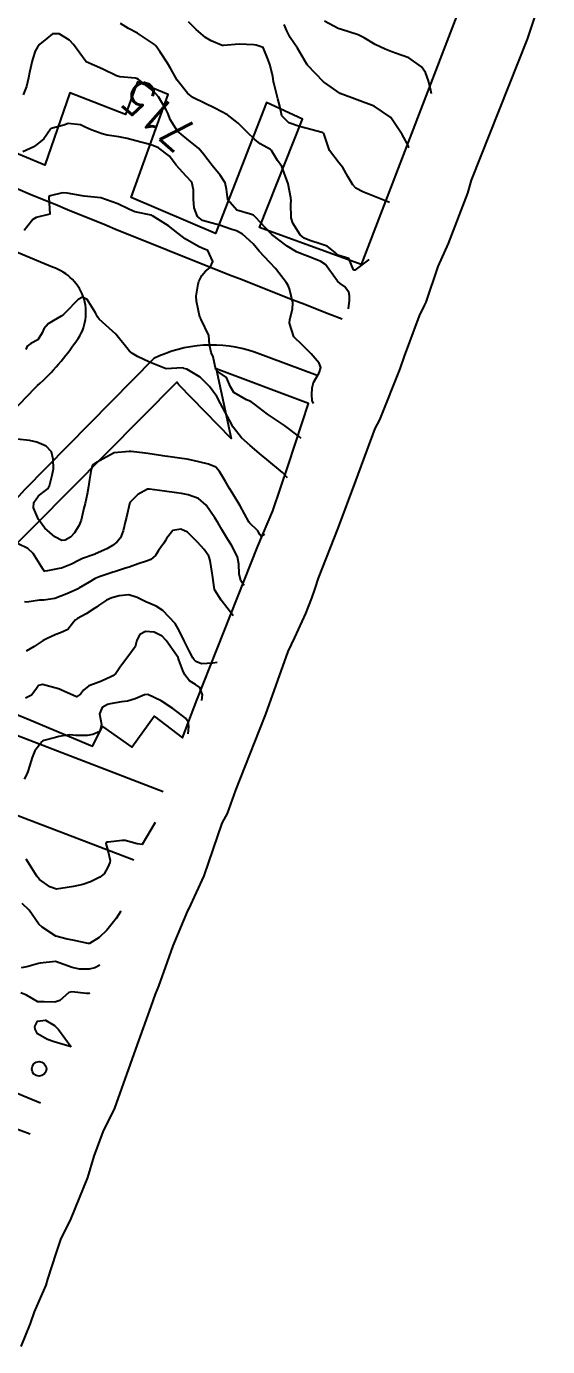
# Model space of a CAD drawing. Header units: metres. Extents: x 286371 to 293043, y 7462578 to 7466404.
# Drawn here: x 292960.3 to 293021.7, y 7462741.9 to 7462897.4 of the extents above; entities that cross this region are included whole.
import ezdxf
from ezdxf.enums import TextEntityAlignment as Align

# ---------------------------------------------------------------- set-up
doc = ezdxf.new("R2010")
doc.units = ezdxf.units.M
doc.header["$MEASUREMENT"] = 0
for name, color, linetype in [('Area', 45, 'Continuous'), ('Cotas', 45, 'Continuous'), ('Curvas de Nivel 1m', 11, 'Continuous'), ('Curvas de Nivel 5m', 15, 'Continuous'), ('Edificações', 30, 'Continuous'), ('Linha Férrea', 20, 'Continuous'), ('Postes', 20, 'Continuous'), ('Vias primárias', 230, 'Continuous')]:
    doc.layers.add(name, color=color, linetype=linetype)
doc.styles.add('Style-STANDARD', font='STANDARD.shx')

msp = doc.modelspace()

# ---------------------------------------------------------------- linework, layer by layer
at = {"layer": 'Area'}
msp.add_polyline3d([(293021.68, 7462903.09, 723.59), (293019.26, 7462895.87, 723.29), (293015.94, 7462887.45, 720.25), (293012.67, 7462879.26, 718.11), (293012.23, 7462877.73, 718.02), (293009.97, 7462871.79, 716.79), (293008.76, 7462869.08, 716.54), (293007.33, 7462864.9, 716.08), (293007.14, 7462864.49, 716.06), (293006.54, 7462863.28, 715.58), (293004.77, 7462858.52, 714.94), (293004.27, 7462857.03, 714.88), (293001.9, 7462851.04, 714.72), (293001.32, 7462850.02, 714.62), (292999.07, 7462843.85, 718.98), (292996.99, 7462838.28, 717.87), (292994.68, 7462832.38, 711.48), (292994.28, 7462831.17, 712.43), (292993.87, 7462830.03, 711.53), (292993.15, 7462828.24, 713.48), (292991.88, 7462825.41, 712.92), (292991.09, 7462823.75, 712.35), (292988.46, 7462816.37, 709.71), (292987.72, 7462814.48, 710.58), (292984.94, 7462807.44, 706.45), (292983.93, 7462804.69, 705.44), (292983.54, 7462803.98, 705.34), (292983.33, 7462803.55, 705.33), (292981.18, 7462797.34, 705.11), (292979.38, 7462793.4, 704.13), (292979.26, 7462793.21, 718.59), (292977.53, 7462789.09, 710.43), (292976.87, 7462787.22, 712.87), (292975.86, 7462784.35, 712.89), (292975.46, 7462783.4, 711.91), (292974.95, 7462781.95, 711.23), (292973.16, 7462776.91, 707.76), (292972.52, 7462775.15, 707.42), (292970.66, 7462769.96, 703.05), (292969.29, 7462767.17, 701.76), (292968.26, 7462764.34, 701.77), (292967.5, 7462761.82, 701.54), (292965.53, 7462756.98, 705.12), (292964.33, 7462754.5, 705.56), (292963.77, 7462752.87, 705.89), (292962.8, 7462749.83, 706.1), (292962.58, 7462749.14, 706.45), (292961.22, 7462745.98, 694.69), (292960.74, 7462744.6, 711.19), (292959.64, 7462741.9, 717.77)], dxfattribs=at)
at = {"layer": 'Curvas de Nivel 1m', "flags": 128}
for points, elevation in [([(293000.63, 7462869.81), (293000.58, 7462869.88), (292998.96, 7462868.65), (292998.9, 7462868.64), (292998.83, 7462868.71), (292998.29, 7462870.02), (292996.99, 7462870.43), (292996.81, 7462870.56), (292996.65, 7462870.74), (292995.72, 7462871.47), (292995.01, 7462871.73), (292993.67, 7462872.14), (292993.02, 7462872.44), (292992.53, 7462872.81), (292991.67, 7462874.19), (292991.49, 7462874.83), (292991.45, 7462876.46), (292991.47, 7462876.83), (292991.46, 7462877.19), (292991.11, 7462878.83), (292990.39, 7462880.85), (292989.87, 7462881.56), (292989.17, 7462882.74), (292989.05, 7462882.87), (292987.83, 7462883.53), (292987.19, 7462884.03), (292986.28, 7462884.91), (292985.22, 7462885.97), (292983.99, 7462886.94), (292983.25, 7462887.35), (292982.49, 7462887.73), (292981.26, 7462888.33), (292979.9, 7462889), (292979.28, 7462889.48), (292978.06, 7462891.03), (292977.32, 7462892.35), (292976.92, 7462893.05), (292976.01, 7462894.41), (292975.54, 7462895.07), (292975.37, 7462895.24), (292974.81, 7462895.64), (292973.39, 7462896.57), (292972.33, 7462897.12), (292971.4, 7462897.7)], 716), ([(293003.08, 7462876.64), (293001.1, 7462877.41), (292999.91, 7462877.89), (292999.11, 7462878.33), (292998.75, 7462878.71), (292998.15, 7462879.69), (292997.56, 7462880.73), (292997.15, 7462881.27), (292996.01, 7462882.75), (292995.35, 7462884.62), (292995.3, 7462884.76), (292995.2, 7462884.82), (292995.12, 7462884.85), (292993.21, 7462885.37), (292992.46, 7462885.56), (292991.22, 7462886), (292990.37, 7462886.84), (292990.13, 7462887.96), (292989.93, 7462888.84), (292989.44, 7462890.71), (292989.42, 7462890.85), (292989.31, 7462891.5), (292988.95, 7462892.86), (292988.79, 7462893.41), (292988.2, 7462894.87), (292987.37, 7462895.14), (292987.08, 7462895.18), (292985.37, 7462895.27), (292983.52, 7462895.1), (292983.37, 7462895.12), (292982.05, 7462895.65), (292981.38, 7462896.04), (292980.29, 7462897), (292979.41, 7462897.91)], 717), ([(293005.36, 7462883.06), (293005.35, 7462883.11), (293005.19, 7462883.51), (293004.55, 7462884.62), (293003.23, 7462886.64), (293001.25, 7462887.97), (292999.26, 7462888.7), (292997.27, 7462889.45), (292995.39, 7462890.76), (292995.3, 7462890.85), (292993.42, 7462892.79), (292993.34, 7462892.91), (292992.21, 7462894.81), (292991.38, 7462896.07), (292990.97, 7462896.83), (292990.64, 7462897.6)], 718), ([(293008.02, 7462889.43), (293007.91, 7462889.83), (293007.66, 7462890.94), (293007.31, 7462891.93), (293006.83, 7462892.59), (293005.34, 7462893.64), (293003.77, 7462894.22), (293003.35, 7462894.35), (293002.54, 7462894.66), (293001.37, 7462895.24), (293000.06, 7462896.01), (292999.39, 7462896.35), (292998.29, 7462896.72), (292997.4, 7462896.98), (292997.03, 7462897.11), (292995.41, 7462897.98)], 719), ([(292994.11, 7462852.96), (292993.97, 7462853.29), (292993.9, 7462853.96), (292993.95, 7462854.79), (292994.13, 7462855.41), (292994.77, 7462856.57), (292994.99, 7462857.19), (292994.79, 7462857.71), (292993.84, 7462858.79), (292992.83, 7462859.84), (292991.81, 7462860.82), (292991.28, 7462862.42), (292991.34, 7462862.83), (292991.64, 7462864.08), (292991.66, 7462864.82), (292991.29, 7462866.47), (292991.14, 7462866.83), (292990.94, 7462867.18), (292989.65, 7462868.85), (292988.97, 7462869.54), (292987.73, 7462870.88), (292987.01, 7462871.74), (292985.74, 7462872.91), (292985.03, 7462873.27), (292984.5, 7462873.46), (292983.04, 7462873.96), (292981.73, 7462874.29), (292981.05, 7462874.51), (292980.45, 7462874.99), (292980.07, 7462876), (292979.98, 7462877), (292979.99, 7462878.11), (292979.8, 7462879), (292979.12, 7462879.74), (292977.93, 7462881.03), (292977.16, 7462882.08), (292975.84, 7462883.06), (292975.19, 7462883.32), (292974.83, 7462883.44), (292973.2, 7462883.88), (292972.18, 7462884.14), (292971.2, 7462884.34), (292969.81, 7462884.55), (292969.21, 7462884.7), (292967.94, 7462885.18), (292967.22, 7462885.51), (292966.68, 7462885.75), (292965.22, 7462885.93), (292964.72, 7462885.74), (292963.22, 7462885.32), (292963.17, 7462885.3), (292963.14, 7462885.26), (292962.35, 7462884.12), (292961.35, 7462883.28), (292961.25, 7462883.21), (292961.18, 7462883.17), (292959.89, 7462882.59)], 714), ([(292992.66, 7462848.84), (292992.45, 7462849.01), (292990.68, 7462850.35), (292989.97, 7462850.85), (292988.7, 7462851.7), (292987.17, 7462852.89), (292986.72, 7462853.2), (292986.23, 7462853.4), (292984.74, 7462854.24), (292984.33, 7462854.93), (292983.87, 7462856.03), (292982.78, 7462856.75), (292982.62, 7462856.96), (292982.28, 7462858.44), (292982.05, 7462858.97), (292981.88, 7462859.92), (292981.78, 7462860.97), (292980.87, 7462862.85), (292980.8, 7462862.99), (292980.74, 7462863.13), (292980.32, 7462864.99), (292980.31, 7462865.6), (292980.51, 7462866.99), (292980.59, 7462867.33), (292980.95, 7462868.01), (292981.41, 7462868.52), (292981.94, 7462868.97), (292982.27, 7462869.67), (292981.67, 7462870.97), (292981, 7462871.26), (292980.55, 7462871.44), (292979.01, 7462872.35), (292978.14, 7462873.03), (292977.04, 7462873.88), (292975.14, 7462875.07), (292975.05, 7462875.12), (292975, 7462875.13), (292973.06, 7462875.51), (292972.36, 7462875.82), (292971.07, 7462876.48), (292969.08, 7462877.16), (292967.09, 7462877.38), (292966.88, 7462877.41), (292965.1, 7462877.74), (292964.57, 7462877.77), (292963.1, 7462877.41), (292963, 7462877.36), (292962.94, 7462877.26), (292963.05, 7462875.25), (292961.47, 7462874.87), (292961.05, 7462874.61), (292960.46, 7462873.88), (292960.04, 7462873.31)], 713), ([(292991.05, 7462844.22), (292990.59, 7462844.7), (292990.45, 7462844.84), (292988.62, 7462846.36), (292988, 7462846.87), (292986.64, 7462848), (292985.65, 7462848.91), (292984.67, 7462850.15), (292984.24, 7462850.93), (292983.71, 7462851.93), (292983.17, 7462852.95), (292982.74, 7462853.76), (292981.87, 7462854.97), (292980.77, 7462856.07), (292979.2, 7462857.01), (292978.86, 7462857.08), (292978.79, 7462857.11), (292978.64, 7462857.16), (292976.78, 7462857.04), (292974.8, 7462857.83), (292973.4, 7462858.5), (292972.81, 7462858.83), (292972.45, 7462859.11), (292970.84, 7462861.13), (292968.87, 7462862.9), (292968.75, 7462863.05), (292968.68, 7462863.17), (292968.44, 7462863.62), (292967.46, 7462865.19), (292966.91, 7462865.47), (292966.4, 7462865.2), (292964.88, 7462863.63), (292964.67, 7462863.45), (292964.38, 7462863.24), (292963.44, 7462862.68), (292962.86, 7462862.35), (292962.36, 7462861.76), (292962.14, 7462861.28), (292961.65, 7462860.46), (292960.82, 7462860), (292960.41, 7462859.71), (292960.25, 7462859.3)], 712), ([(292988.36, 7462837.56), (292987.96, 7462837.3), (292987.81, 7462837.52), (292987.56, 7462837.95), (292986.58, 7462838.89), (292986.51, 7462839), (292985.46, 7462840.91), (292984.56, 7462842.39), (292984.23, 7462842.93), (292983.74, 7462843.77), (292983.06, 7462844.95), (292982.6, 7462845.47), (292981.76, 7462845.81), (292980.61, 7462846.1), (292979.24, 7462846.38), (292978.62, 7462846.47), (292976.95, 7462846.71), (292976.62, 7462846.76), (292976.36, 7462846.79), (292974.62, 7462847.05), (292974.29, 7462847.09), (292972.63, 7462847.32), (292972.42, 7462847.32), (292970.63, 7462847.14), (292969.34, 7462846.45), (292968.62, 7462846.05), (292968.1, 7462845.69), (292967.92, 7462845.18), (292967.74, 7462844.02), (292967.62, 7462843.19), (292967.46, 7462842.28), (292967.21, 7462841.19), (292967.08, 7462840.64), (292966.75, 7462839.2), (292966.69, 7462839.01), (292966.5, 7462838.63), (292965.97, 7462837.72), (292965.5, 7462837.22), (292964.85, 7462836.85), (292964.47, 7462836.82), (292963.63, 7462837.25), (292962.49, 7462838.26), (292961.72, 7462839.28), (292961.14, 7462840.68), (292961.16, 7462841.29), (292961.73, 7462842.1), (292962.56, 7462842.72), (292962.88, 7462842.95), (292963.04, 7462843.26), (292963.34, 7462844.51), (292963.49, 7462845.25), (292963.47, 7462846.4), (292963.25, 7462847.26), (292962.64, 7462847.92), (292961.52, 7462848.41), (292960.65, 7462848.6), (292959.21, 7462848.77)], 711), ([(292984.67, 7462827.94), (292984.35, 7462828.4), (292983.91, 7462828.94), (292983.23, 7462829.81), (292982.5, 7462830.96), (292982.47, 7462831.05), (292982.39, 7462831.61), (292982.2, 7462832.75), (292982.17, 7462832.96), (292981.96, 7462834.48), (292981.78, 7462834.97), (292981.23, 7462835.75), (292980.47, 7462836.61), (292980.28, 7462836.79), (292980.1, 7462836.99), (292979.28, 7462837.81), (292978.49, 7462838.15), (292977.53, 7462838), (292976.79, 7462837.05), (292976.69, 7462836.84), (292976.47, 7462836.52), (292975.87, 7462835.64), (292975.49, 7462835.07), (292974.95, 7462834.57), (292974.43, 7462834.38), (292973.46, 7462834.06), (292972.42, 7462833.69), (292971.99, 7462833.55), (292970.67, 7462833.14), (292970.48, 7462833.08), (292970.41, 7462833.06), (292968.98, 7462832.6), (292968.4, 7462832.33), (292967.68, 7462831.9), (292966.49, 7462831.2), (292966.43, 7462831.16), (292966.38, 7462831.14), (292965.05, 7462830.54), (292964.37, 7462830.27), (292963.63, 7462829.98), (292962.36, 7462829.78), (292961.83, 7462829.8), (292960.36, 7462829.57), (292960.07, 7462829.58)], 709), ([(292982.75, 7462822.45), (292982.26, 7462822.38), (292980.94, 7462822.29), (292980.26, 7462822.56), (292980.04, 7462822.77), (292979.9, 7462823), (292979.46, 7462823.83), (292978.89, 7462825.02), (292978.31, 7462826.22), (292977.81, 7462827.03), (292976.35, 7462828.58), (292975.6, 7462829.07), (292974.36, 7462829.58), (292973.36, 7462830.11), (292972.37, 7462830.41), (292971.21, 7462830.29), (292970.37, 7462830.05), (292969.74, 7462829.78), (292968.81, 7462829.17), (292968.55, 7462828.97), (292968.35, 7462828.84), (292967.33, 7462828.2), (292966.33, 7462827.62), (292966.08, 7462827.46), (292965.86, 7462827.21), (292965.17, 7462826.36), (292964.3, 7462825.96), (292963.78, 7462825.76), (292962.68, 7462825.26), (292962.43, 7462825.13), (292962.29, 7462825.05), (292961.23, 7462824.33), (292960.27, 7462823.8)], 708), ([(292980.98, 7462817.97), (292981.03, 7462818.65), (292980.72, 7462819.5), (292980.22, 7462819.86), (292979.51, 7462820.29), (292978.97, 7462821.01), (292978.73, 7462821.5), (292978.26, 7462822.78), (292978.17, 7462823.03), (292977.98, 7462823.32), (292976.77, 7462825.05), (292976.3, 7462825.56), (292975.35, 7462826.03), (292974.31, 7462826.09), (292973.65, 7462825.75), (292973.32, 7462825.1), (292973.1, 7462824.29), (292972.26, 7462823.11), (292971.38, 7462821.99), (292970.82, 7462821.14), (292970.49, 7462820.88), (292970.23, 7462820.75), (292969.14, 7462820.24), (292968.21, 7462819.9), (292967.67, 7462819.72), (292967.04, 7462819.19), (292966.66, 7462818.74), (292966.19, 7462818.42), (292964.35, 7462819.23), (292964.21, 7462819.32), (292964.07, 7462819.37), (292962.21, 7462819.87), (292961.74, 7462819.74), (292961.4, 7462819.28), (292960.89, 7462818.59), (292960.19, 7462818.26)], 707), ([(292979.34, 7462814.05), (292979.44, 7462814.93), (292979.37, 7462815.47), (292979.02, 7462815.88), (292978.16, 7462816.56), (292977.55, 7462817.03), (292976.19, 7462817.94), (292974.6, 7462818.68), (292974.2, 7462818.66), (292973.12, 7462818.17), (292972.19, 7462817.92), (292971.49, 7462817.82), (292970.18, 7462817.59), (292969.84, 7462817.49), (292969.22, 7462817.16), (292968.92, 7462816.41), (292969.13, 7462815.16), (292968.96, 7462814.33), (292968.13, 7462813.96), (292967.44, 7462813.87), (292966.12, 7462813.86), (292965.42, 7462813.92), (292964.12, 7462813.73), (292963.74, 7462813.62), (292962.37, 7462813.26), (292962.19, 7462813.19), (292962.11, 7462813.12), (292961.3, 7462812.07), (292960.97, 7462811.28), (292960.52, 7462809.75), (292960.35, 7462809.3), (292960.04, 7462808.7)], 706), ([(292971.42, 7462793.18), (292970.86, 7462792.32), (292969.77, 7462790.94), (292968.87, 7462790.06), (292967.75, 7462789.36), (292967.58, 7462789.35), (292965.75, 7462789.77), (292965.12, 7462789.86), (292963.76, 7462790.24), (292962.14, 7462791.27), (292961.78, 7462791.64), (292960.62, 7462793.29), (292959.82, 7462794.07)], 704), ([(292968.93, 7462786.83), (292968.37, 7462786.51), (292967.7, 7462786.34), (292966.55, 7462786.35), (292965.7, 7462786.52), (292963.71, 7462787.24), (292961.94, 7462787.04), (292961.71, 7462786.99), (292960.37, 7462786.62), (292959.7, 7462786.48)], 703), ([(292967.77, 7462783.51), (292967.66, 7462783.47), (292967.37, 7462783.47), (292965.66, 7462783.68), (292965.28, 7462783.6), (292964.89, 7462783.23), (292964.24, 7462782.64), (292963.64, 7462782.45), (292962.41, 7462782.49), (292961.64, 7462782.51), (292960.32, 7462783.29), (292959.66, 7462783.54)], 702)]:
    msp.add_lwpolyline(points, dxfattribs=dict(at, elevation=elevation))
at = {"layer": 'Curvas de Nivel 1m', "elevation": 702, "flags": 128}
msp.add_lwpolyline([(292965.56, 7462777.21), (292963.57, 7462777.8), (292962.78, 7462778.05), (292961.59, 7462778.73), (292961.33, 7462779.28), (292961.3, 7462779.58), (292961.61, 7462780.2), (292962.54, 7462780.33), (292963.6, 7462779.71), (292964.09, 7462779.24), (292965.56, 7462777.21)], close=True, dxfattribs=at)
at = {"layer": 'Curvas de Nivel 5m', "flags": 128}
for points, elevation in [([(292998.25, 7462864.11), (292998.37, 7462865.09), (292998.37, 7462865.62), (292998.26, 7462866.05), (292997.78, 7462866.73), (292997.27, 7462867.07), (292996.94, 7462867.35), (292995.92, 7462868.76), (292995.51, 7462869.31), (292994.98, 7462869.69), (292993.53, 7462870.25), (292992.99, 7462870.45), (292992.12, 7462870.82), (292991, 7462871.48), (292989.21, 7462872.86), (292989.03, 7462873.03), (292987.29, 7462874.89), (292987.06, 7462875.12), (292986.71, 7462875.25), (292985.07, 7462875.73), (292984.01, 7462876.94), (292983.85, 7462878.19), (292983.69, 7462878.95), (292983.13, 7462879.86), (292982.18, 7462880.97), (292981.16, 7462882.32), (292980.59, 7462882.99), (292979.2, 7462884.13), (292978.1, 7462885.03), (292977.23, 7462886.41), (292977, 7462887.05), (292976.78, 7462887.52), (292975.86, 7462889.07), (292975.28, 7462889.72), (292973.5, 7462891.1), (292973.31, 7462891.23), (292973.13, 7462891.28), (292971.31, 7462891.42), (292970.91, 7462891.55), (292969.32, 7462892.33), (292967.33, 7462893.19), (292965.83, 7462895.22), (292965.37, 7462895.72), (292964.16, 7462896.47), (292963.38, 7462896.47), (292962.69, 7462895.95), (292961.88, 7462895.28), (292961.63, 7462895.01), (292961.35, 7462894.44), (292961.06, 7462893.57), (292960.97, 7462893.29), (292960.66, 7462891.95), (292960.53, 7462891.3), (292960.3, 7462890.28), (292959.92, 7462889.3)], 715), ([(292985.93, 7462831.53), (292985.8, 7462831.71), (292985.57, 7462832.07), (292985.35, 7462832.91), (292985.32, 7462834.02), (292985.18, 7462834.91), (292984.46, 7462836.28), (292984.03, 7462836.93), (292983.31, 7462838.12), (292982.84, 7462838.95), (292982.51, 7462839.49), (292981.46, 7462840.97), (292980.55, 7462841.77), (292979.34, 7462842.21), (292978.55, 7462842.35), (292977.97, 7462842.44), (292976.56, 7462842.64), (292974.78, 7462842.87), (292974.56, 7462842.85), (292973.41, 7462842.24), (292972.54, 7462841.33), (292972.46, 7462841.19), (292972.43, 7462841.12), (292972.07, 7462839.56), (292971.97, 7462839.12), (292971.68, 7462837.94), (292971.37, 7462837.13), (292970.97, 7462836.63), (292970.46, 7462836.25), (292969.77, 7462835.84), (292968.45, 7462835.24), (292968.4, 7462835.22), (292968.27, 7462835.18), (292966.92, 7462834.71), (292966.43, 7462834.48), (292965.6, 7462834.04), (292964.42, 7462833.57), (292964.15, 7462833.51), (292962.78, 7462833.26), (292962.48, 7462833.2), (292962.41, 7462833.21), (292962.36, 7462833.27), (292962.27, 7462833.42), (292961.11, 7462835.28), (292960.45, 7462835.89), (292959.34, 7462836.43)], 710), ([(292975.47, 7462803.6), (292973.92, 7462801.03), (292973.35, 7462801.09), (292971.93, 7462801.51), (292971.56, 7462801.49), (292969.93, 7462801.3), (292969.79, 7462801.28), (292969.64, 7462801.15), (292969.91, 7462800.3), (292970.18, 7462799.14), (292970.13, 7462798.9), (292969.88, 7462798.36), (292969.44, 7462797.58), (292968.96, 7462797.16), (292967.86, 7462796.62), (292966.96, 7462796.3), (292965.85, 7462796.07), (292965.1, 7462795.97), (292963.84, 7462795.77), (292963.06, 7462796.04), (292961.86, 7462796.92), (292961.52, 7462797.28), (292960.94, 7462798.23), (292960.29, 7462799.3)], 705)]:
    msp.add_lwpolyline(points, dxfattribs=dict(at, elevation=elevation))
at = {"layer": 'Edificações'}
for points in [[(293015.36, 7462910.04), (292999.72, 7462869.32), (292987.77, 7462873.68), (292992.8, 7462886.43), (292988.56, 7462888.38), (292982.56, 7462872.98), (292972.62, 7462877.23), (292976.98, 7462889.36), (292973.37, 7462890.82), (292971.98, 7462886.97), (292965.4, 7462889.52), (292962.49, 7462881.03), (292951.93, 7462885.43), (292953.09, 7462888.46), (292942.75, 7462892.58), (292932.68, 7462896.85), (292926.81, 7462899.15), (292925.43, 7462895.78), (292918.34, 7462898.7)], [(292951.31, 7462819.54), (292960.69, 7462815.72), (292968.09, 7462812.6), (292969.25, 7462814.9), (292972.72, 7462812.49), (292975.35, 7462816.15), (292978.67, 7462813.57), (292980.36, 7462818.01), (292982.77, 7462824.05), (292987.57, 7462836.14), (292989.31, 7462840.33), (292991.11, 7462845.64), (292992.79, 7462850.67), (292993.52, 7462852.95), (292982.64, 7462857.02), (292984.4, 7462848.82), (292978.26, 7462855.15), (292978.26, 7462855.15), (292978, 7462855.47), (292957.08, 7462834.39)]]:
    msp.add_lwpolyline(points, dxfattribs=at)
at = {"layer": 'Linha Férrea'}
for points in [[(292390.7, 7462856.66), (292422.03, 7462867.05), (292444.63, 7462872.67), (292455.55, 7462875.13), (292486.22, 7462880.02), (292497.08, 7462881.02), (292523.37, 7462882.64), (292551.13, 7462882.1), (292565.45, 7462881.14), (292586.47, 7462878.76), (292601.96, 7462876.34), (292613.44, 7462874.25), (292634.13, 7462870.18), (292738, 7462849.12), (292782.73, 7462839.01), (292817.5, 7462828.98), (292849.81, 7462817.69), (292862.9, 7462813.03), (292916.71, 7462789.56), (292949.26, 7462775.88), (292961.97, 7462770.6)], [(292960.74, 7462766.93), (292953.29, 7462769.66), (292929.11, 7462779.81), (292912.24, 7462787.3), (292898.46, 7462793.68), (292869.19, 7462806.22), (292829.53, 7462821.44), (292824.27, 7462823.16), (292815.16, 7462825.99), (292796.09, 7462831.56), (292780.44, 7462835.44), (292769.19, 7462838.37), (292719.98, 7462849.47)]]:
    msp.add_lwpolyline(points, dxfattribs=at)
at = {"layer": 'Postes'}
msp.add_circle((292961.8, 7462774.6), 0.866, dxfattribs=at)
at = {"layer": 'Vias primárias'}
msp.add_lwpolyline([(292963.39, 7462868.99), (292950.72, 7462874.25), (292919.19, 7462887.21, -0.036856), (292891.54, 7462901.03, -0.126762), (292874.8, 7462917.9, -0.020675), (292856.64, 7462952.12, -0.039733), (292852.02, 7462964.15, 0.023574), (292846.96, 7462978.67, -0.01296), (292844.77, 7462984.57, 0.339299), (292830.44, 7462994.09), (292800.39, 7462993.48, 0.457438), (292787.4, 7462977.81), (292798.51, 7462947.38), (292826.82, 7462874.62), (292829.72, 7462866.38, 0.265788), (292838.45, 7462858.83), (292924.73, 7462826.12, 0.022224), (292929.26, 7462824.55, 0.246378), (292934.9, 7462826.87, 0.077779), (292936.44, 7462828.86), (292961.28, 7462854.76, 0.062659), (292966, 7462860.06, 0.536561), (292963.39, 7462868.99)], format="xyb", close=True, dxfattribs=at)
for points in [[(293017.51, 7462915.7), (293004.69, 7462920.9), (292949.33, 7462943.7), (292940.19, 7462947.46, -0.250739), (292916.42, 7462976.35), (292913.33, 7462987.77, 0.295231), (292904.97, 7462995.28), (292874.33, 7462995.01), (292859.67, 7462994.7, 0.163099), (292853.14, 7462992.36, 0.284387), (292851.99, 7462989.19), (292858.12, 7462968.73, 0.092134), (292885.69, 7462915.1, 0.077166), (292904.06, 7462902.11, 0.013752), (292997.5, 7462862.92)], [(292972.96, 7462799.18), (292963.61, 7462802.76), (292903.25, 7462825.81), (292838.41, 7462851.2, 0.035511), (292734.85, 7462883.78, 8.959257)], [(292994.56, 7462856.25), (292987.17, 7462859.01, 0.199292), (292975.29, 7462858.24), (292960.13, 7462842.81), (292951.08, 7462832.86, 0.052894), (292946.72, 7462828.41, 0.501878), (292950.28, 7462817.33), (292976.41, 7462807.25)]]:
    msp.add_lwpolyline(points, format="xyb", dxfattribs=at)

# ---------------------------------------------------------------- texts
at = {"layer": 'Cotas', "style": 'Style-STANDARD'}
msp.add_text('715', height=4, rotation=138.4565, dxfattribs=at).set_placement((292975.83, 7462886.88, 715), align=Align.MIDDLE_CENTER)

doc.saveas('drawing.dxf')
